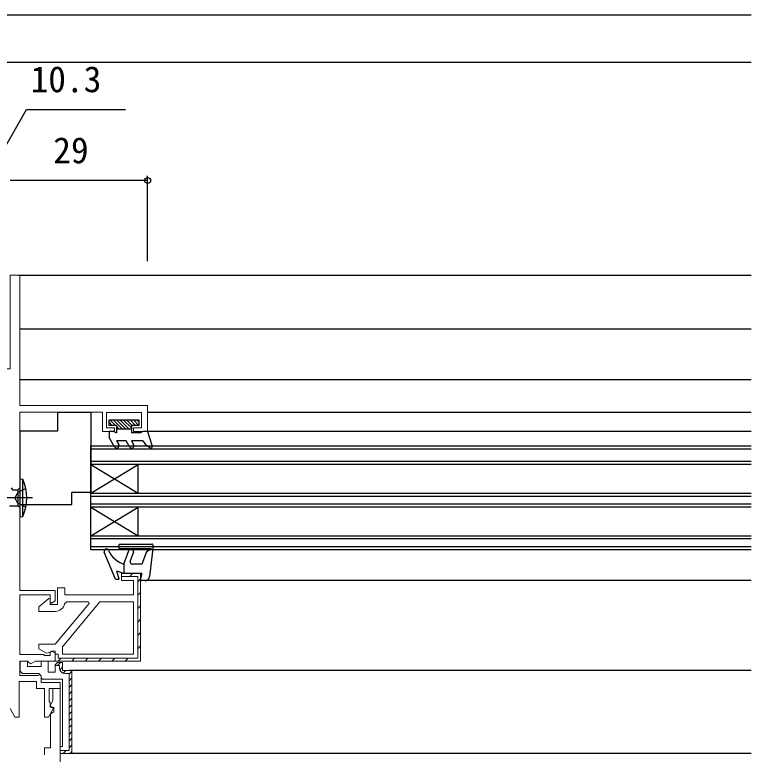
# Model space of a CAD drawing. Units: millimetres, scale not verified. Extents: x -437 to 438, y -331 to 328.
# Drawn here: x 2.3 to 157.9, y -192.7 to -36.6 of the extents above; entities that cross this region are included whole.
import ezdxf
from ezdxf.enums import TextEntityAlignment as Align

# ---------------------------------------------------------------- set-up
doc = ezdxf.new("R2010")
doc.units = ezdxf.units.MM
doc.header["$LTSCALE"] = 2
doc.layers.add('0-2_YKK_11', color=211, linetype='Continuous', lineweight=18)
for name, color, linetype in [('0-3_YKK_12', 2, 'Continuous'), ('0-4_YKK_13', 4, 'Continuous'), ('0-6_YKK_D', 6, 'Continuous')]:
    doc.layers.add(name, color=color, linetype=linetype)
doc.styles.add('ＭＳ ゴシック', font='')
doc.styles.get('ＭＳ ゴシック').set_extended_font_data('MS Gothic')

msp = doc.modelspace()

# ---------------------------------------------------------------- linework, layer by layer
at = {"layer": '0-2_YKK_11'}
for p, q in [((26.616, -155.197), (27.216, -154.597)), ((28.3, -156.342), (28.9, -155.742)), ((28.3, -159.17), (28.9, -158.57)), ((28.3, -161.998), (28.9, -161.398)), ((28.3, -164.827), (28.9, -164.227)), ((28.3, -167.655), (28.9, -167.055)), ((28.3, -170.484), (28.9, -169.884)), ((11.593, -173.049), (12.144, -172.497)), ((14.373, -173.097), (14.973, -172.497)), ((17.201, -173.097), (17.801, -172.497)), ((20.029, -173.097), (20.629, -172.497)), ((22.858, -173.097), (23.458, -172.497)), ((25.686, -173.097), (26.286, -172.497)), ((11.978, -173.403), (11.384, -173.997)), ((12.4, -174.395), (11.855, -174.94)), ((13.112, -175.097), (12.564, -175.645)), ((14.311, -175.313), (13.8, -175.824)), ((8.2, -176.897), (7.9, -176.597)), ((14.4, -176.638), (13.8, -177.238)), ((14.4, -178.052), (13.8, -178.652)), ((14.4, -179.466), (13.8, -180.066)), ((14.4, -180.88), (13.8, -181.48)), ((14.4, -182.295), (13.8, -182.895)), ((14.4, -183.709), (13.8, -184.309)), ((14.4, -185.123), (13.8, -185.723)), ((14.4, -186.537), (13.8, -187.137)), ((14.4, -187.951), (13.8, -188.551)), ((14.4, -189.366), (13.8, -189.966)), ((13.183, -191.997), (12.583, -192.597)), ((14.4, -190.78), (13.8, -191.38)), ((14.388, -192.206), (14.009, -192.585))]:
    msp.add_line(p, q, dxfattribs=at)
for points in [[(-8, -119.497), (-4.5, -119.497), (-4.5, -112.497), (-8, -112.497), (-8, -114.897), (-8.9, -114.897), (-8.9, -111.397), (1.4, -111.397), (1.4, -91.597), (3.4, -91.597), (3.4, -119.097), (30.4, -119.097), (30.4, -124.597), (27.4, -124.597), (27.4, -123.797), (29.1, -123.797), (29.1, -120.597), (21.7, -120.597), (21.7, -123.797), (23.4, -123.797), (23.4, -124.597), (20.9, -124.597), (20.9, -120.497), (3.4, -120.497)], [(3.4, -120.497), (3.4, -158.197), (10.9, -158.197), (10.9, -160.382), (10.1, -160.844), (9.8, -160.671), (9.8, -159.097), (3.4, -159.097), (3.4, -171.697), (8.4, -171.697), (8.6, -171.897), (9.8, -171.897), (9.8, -171.124), (10.1, -170.951), (10.9, -171.413), (10.9, -173.097), (6.72, -173.097), (5.75, -173.657), (5.3, -173.397), (5, -173.097), (3.4, -173.097), (3.4, -176.097), (7.3, -176.097), (7.54, -175.977), (7.9, -176.097), (7.9, -177.597), (11.9, -177.597), (11.9, -178.897), (9.6, -178.897), (9.6, -181.597), (9.8, -181.797), (9.8, -182.797), (10.555, -183), (9.46, -184.897), (8.6, -184.897), (8.6, -178.897), (6.9, -178.897), (6.9, -177.397), (3.3, -177.397), (3.3, -184.897)], [(28.9, -154.597), (28.9, -173.097), (10.9, -173.097), (10.9, -170.997), (10.166, -170.997), (9.733, -171.247), (9.054, -171.433), (7.4, -170.497), (7.4, -169.497), (10.9, -169.497), (18.077, -160.944), (17.916, -160.597), (13.349, -160.597), (12.86, -160.997)], [(10.9, -162.597), (7.4, -162.597), (7.4, -161.597), (9.556, -159.876), (9.8, -159.994), (9.8, -161.097), (11.4, -161.097), (11.4, -157.597), (12.9, -157.597), (12.9, -159.097), (27.4, -159.097), (27.4, -156.097), (24.9, -156.097), (24.9, -154.597), (28.9, -154.597), (28.9, -173.097), (10.9, -173.097), (10.9, -171.597), (11.5, -171.597), (11.5, -172.497), (28.3, -172.497), (28.3, -155.197), (24.9, -155.197), (24.9, -154.597), (28.9, -154.597)], [(3.5, -175.197), (3.5, -173.097), (5, -173.097), (5, -174.197), (7.9, -174.197), (7.9, -173.097), (9.4, -173.097), (9.4, -175.397), (10.9, -175.397), (10.9, -173.897), (10.9, -173.997), (11.8, -173.997), (11.8, -174.597)], [(12.9, -175.697), (13.8, -175.697), (13.8, -191.997), (11.9, -191.997), (11.9, -192.597), (14.4, -192.597), (14.4, -175.097), (12.4, -175.097), (12.4, -173.397), (11.4, -173.397), (10.9, -173.897)], [(7.4, -175.697), (4, -175.697), (3.5, -175.197)], [(7.9, -176.597), (7.9, -176.197), (7.4, -175.697)], [(12.9, -175.097), (14.4, -175.097), (14.4, -192.097)], [(11.9, -192.297), (11.9, -191.097), (12.4, -191.097), (12.4, -176.897), (8.2, -176.897)], [(11.9, -211.897), (11.9, -178.897), (10.4, -178.897), (10.4, -181.497), (9.745, -182.632), (10.6, -182.862), (10.6, -183.797), (9.9, -184.202), (9.9, -191.397), (8.6, -191.397), (8.6, -192.897)], [(3.3, -184.897), (2.375, -184.897), (1.354, -183.128)]]:
    msp.add_lwpolyline(points, dxfattribs=at)
msp.add_lwpolyline([(27.4, -171.597), (12.4, -171.597), (12.4, -170.043), (20.326, -160.597), (27.4, -160.597)], close=True, dxfattribs=at)
for centre, radius, start, end in [((10.9, -160.597), 2, 270.00001, 348.46303), ((12.9, -174.597), 1.1, 180.00001, 269.99999)]:
    msp.add_arc(centre, radius, start, end, dxfattribs=at)
at = {"layer": '0-3_YKK_12'}
for p, q in [((-34.3, -36.597), (157.897, -36.597)), ((-24.3, -46.597), (157.897, -46.597)), ((3.1, -91.597), (157.898, -91.597)), ((3.4, -102.897), (157.898, -102.897)), ((157.899, -113.673), (3.4, -113.673)), ((157.899, -120.597), (30.4, -120.597)), ((157.899, -124.597), (30.1, -124.597)), ((18.401, -130.597), (18.401, -127.597)), ((18.401, -127.597), (157.898, -127.597)), ((157.898, -128.297), (18.401, -128.297)), ((18.401, -146.597), (18.401, -130.597)), ((18.401, -130.897), (157.898, -130.897)), ((157.898, -131.597), (18.401, -131.597)), ((18.401, -137.597), (28.401, -131.597)), ((18.401, -131.597), (28.401, -137.597)), ((28.401, -137.597), (28.401, -131.597)), ((18.401, -137.597), (157.898, -137.597)), ((157.898, -138.297), (18.401, -138.297)), ((18.401, -139.897), (157.898, -139.897)), ((157.898, -140.597), (18.401, -140.597)), ((18.401, -146.597), (28.401, -140.597)), ((18.401, -140.597), (28.401, -146.597)), ((28.401, -146.597), (28.401, -140.597)), ((157.898, -147.297), (18.401, -147.297)), ((18.401, -148.897), (157.898, -148.897)), ((157.899, -156.097), (29.2, -156.097)), ((157.9, -175.097), (13.891, -175.097)), ((157.9, -192.597), (13.9, -192.597))]:
    msp.add_line(p, q, dxfattribs=at)
msp.add_lwpolyline([(157.898, -149.597), (18.401, -149.597), (18.401, -146.597), (157.898, -146.597)], dxfattribs=at)
at = {"layer": '0-4_YKK_13'}
for p, q in [((11.4, -120.497), (11.4, -124.498)), ((22.196, -122.197), (22.196, -123.297)), ((28.596, -122.197), (22.196, -122.197)), ((22.196, -122.59), (22.904, -123.297)), ((23.796, -123.297), (22.196, -123.297)), ((22.511, -122.197), (23.611, -123.297)), ((23.218, -122.197), (25.118, -124.097)), ((23.796, -123.297), (23.796, -124.897)), ((23.925, -122.197), (25.825, -124.097)), ((24.632, -122.197), (26.532, -124.097)), ((25.339, -122.197), (26.996, -123.855)), ((26.046, -122.197), (27.146, -123.297)), ((26.753, -122.197), (27.853, -123.297)), ((28.596, -123.297), (26.996, -123.297)), ((26.996, -123.297), (26.996, -124.897)), ((27.46, -122.197), (28.56, -123.297)), ((28.168, -122.197), (28.596, -122.626)), ((28.596, -123.297), (28.596, -122.197)), ((23.277, -124.597), (22.296, -124.597)), ((22.296, -124.597), (22.296, -125.897)), ((23.277, -124.597), (23.796, -124.897)), ((23.796, -123.483), (24.411, -124.097)), ((26.996, -124.097), (23.796, -124.097)), ((28.877, -124.897), (26.996, -124.897)), ((29.396, -124.597), (28.877, -124.897)), ((30.396, -124.597), (29.396, -124.597)), ((30.396, -124.597), (31.382, -127.707)), ((23.422, -127.847), (22.296, -125.897)), ((23.855, -126.597), (24.288, -127.347)), ((25.842, -126.597), (23.855, -126.597)), ((26.563, -127.847), (25.842, -126.597)), ((26.996, -126.597), (27.429, -127.347)), ((29.396, -126.597), (26.996, -126.597)), ((29.396, -126.597), (30.096, -127.566)), ((30.946, -128.057), (30.096, -127.566)), ((3.397, -134.6), (3.397, -142.6)), ((3.397, -134.6), (4.05, -134.678)), ((4.05, -142.522), (4.05, -134.678)), ((6.052, -138.6), (-22.64, -138.6)), ((2.994, -139.745), (2.385, -138.6)), ((14.4, -139.998), (14.4, -137.498)), ((1.193, -140.275), (2.997, -140.275)), ((4.708, -140.6), (2.994, -139.745)), ((3.397, -140.675), (2.997, -140.275)), ((3.397, -142.6), (4.05, -142.522)), ((24.3, -149.097), (24.3, -148.697)), ((24.6, -148.397), (31.3, -148.397)), ((31.215, -149.397), (24.6, -149.397)), ((25.4, -152.597), (26.445, -149.726)), ((31.215, -149.397), (30.139, -150.019)), ((31.598, -148.734), (30.807, -155.218)), ((23.6, -155.797), (21.238, -150.089)), ((27.385, -150.068), (26.708, -151.926)), ((30.139, -150.019), (29.2, -152.597)), ((25.4, -152.597), (25.4, -154.597)), ((29.2, -152.597), (27.178, -152.597)), ((24.4, -155.797), (23.9, -154.097)), ((25.4, -154.597), (23.9, -154.097)), ((23.6, -155.797), (24.4, -155.797)), ((29.2, -154.597), (25.4, -154.597)), ((29.2, -154.597), (28.91, -155.722)), ((29.815, -156.097), (29.2, -156.097))]:
    msp.add_line(p, q, dxfattribs=at)
for points in [[(11.4, -120.497), (18.4, -120.497), (18.4, -137.498), (14.4, -137.498)], [(11.4, -124.498), (3.4, -124.498), (3.4, -139.998), (14.4, -139.998)], [(1.547, -136.5), (1.853, -136.925), (2.997, -136.925)], [(4.708, -136.6), (2.994, -137.455), (2.385, -138.6)], [(3.397, -136.525), (2.997, -136.925), (2.997, -140.275)]]:
    msp.add_lwpolyline(points, dxfattribs=at)
for centre, radius, start, end in [((23.855, -127.597), 0.5, 209.99999, 29.99999), ((26.996, -127.597), 0.5, 209.99999, 29.99999), ((31.096, -127.797), 0.3, 239.99576, 17.58989), ((-4.603, -138.6), 9.5, 335.61796, 24.38204), ((21.7, -149.897), 0.5, 22.50826, 202.47718), ((26.781, -147.792), 5, 202.50826, 253.96605), ((24.6, -148.697), 0.3, 90, 180), ((24.6, -149.097), 0.3, 180, 270), ((26.915, -149.897), 0.5, 340, 160), ((31.3, -148.697), 0.3, 353.0487, 90), ((27.178, -152.097), 0.5, 160, 270), ((29.2, -155.797), 0.3, 165.52249, 270), ((29.815, -155.097), 1, 270, 353.0487)]:
    msp.add_arc(centre, radius, start, end, dxfattribs=at)
at = {"layer": '0-6_YKK_D'}
for p, q in [((30.4, -71.597), (1.4, -71.597)), ((30.4, -88.597), (30.4, -70.597))]:
    msp.add_line(p, q, dxfattribs=at)
msp.add_lwpolyline([(-3.75, -71.597), (4.822, -56.597), (25.697, -56.597)], dxfattribs=at)
msp.add_circle((30.4, -71.597), 0.637, dxfattribs=at)

# ---------------------------------------------------------------- texts
at = {"layer": '0-6_YKK_D', "style": 'ＭＳ ゴシック'}
for s, p in [('10.3', (5.672, -54.597)), ('29', (10.467, -69.597))]:
    msp.add_text(s, height=5.499, dxfattribs=at).set_placement(p, align=Align.BOTTOM_LEFT)

doc.saveas('drawing.dxf')
